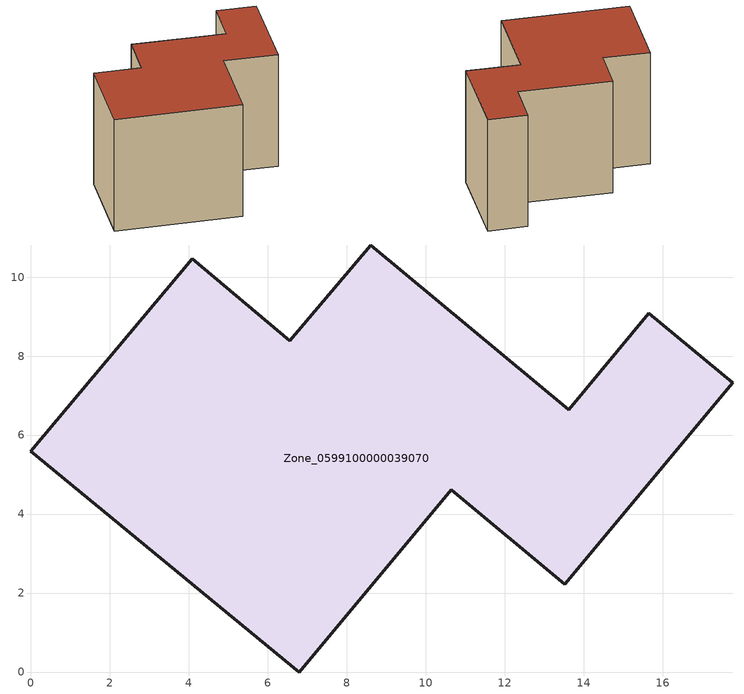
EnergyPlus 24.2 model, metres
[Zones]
Zone_0599100000039070
 floor ground (C_G): 6.8,0 0,5.59 4.08,10.46 6.56,8.39 8.61,10.81 13.62,6.65 15.65,9.08 17.77,7.32 13.52,2.22 10.64,4.62 z0
 wall outside (C_F): 10.64,4.62 13.52,2.22 17.77,7.32 15.65,9.08 13.62,6.65 8.61,10.81 6.56,8.39 4.08,10.46 0,5.59 6.8,0 10.64,4.62 z0:8.59
 roof outside (C_R): 6.8,0 10.64,4.62 13.52,2.22 17.77,7.32 15.65,9.08 13.62,6.65 8.61,10.81 6.56,8.39 4.08,10.46 0,5.59 z8.59
[BUILDING]
Pand.0599100000039070: North Axis=0; Terrain=City; Loads Convergence Tolerance Value=0.04; Temperature Convergence Tolerance Value=0.4; Solar Distribution=FullExterior; Maximum Number of Warmup Days=25; Minimum Number of Warmup Days=1
[Site:Location]
Rotterdam.The.Hague.AP_ZH_NLD Design_Conditions: Latitude=51.96; Longitude=4.45; Time Zone=1; Elevation=-4.5
[SITE:GROUNDTEMPERATURE:BUILDINGSURFACE]
18, 18, 18, 18, 18, 18, 18, 18, 18, 18, 18, 18
[MATERIAL] Thermal Absorptance=0.9; Solar Absorptance=0.7; Visible Absorptance=0.7
Name | Roughness | Thickness | Conductivity | Density | Specific Heat
G.TC.1946-1964 | MediumSmooth | 0.15 | 1 | 540 | 1210
F.TC.1946-1964 | Rough | 0.3 | 0.857143 | 1920 | 840
R.TC.1946-1964 | MediumRough | 0.2 | 0.235294 | 1500 | 1000
[CONSTRUCTION]
C_G: G.TC.1946-1964
C_F: F.TC.1946-1964
C_R: R.TC.1946-1964
[ZONE]
Zone_0599100000039070: Type=1; Multiplier=1; Ceiling Height=Autocalculate; Volume=Autocalculate; Floor Area=autocalculate; Part of Total Floor Area=Yes
[ZONEINFILTRATION:DESIGNFLOWRATE]
Infil_Zone_0599100000039070: Zone or ZoneList or Space or SpaceList=Zone_0599100000039070; Schedule=AlwaysOn; Design Flow Rate Calculation Method=Flow/Area; Flow Rate per Floor Area=0.003; Constant Term Coefficient=1; Temperature Term Coefficient=0; Velocity Term Coefficient=0; Velocity Squared Term Coefficient=0
[HVACTEMPLATE:ZONE:IDEALLOADSAIRSYSTEM]
Zone_0599100000039070: Maximum Heating Supply Air Temperature=50; Minimum Cooling Supply Air Temperature=13; Maximum Heating Supply Air Humidity Ratio=0.0156; Minimum Cooling Supply Air Humidity Ratio=0.0077; Heating Limit=NoLimit; Cooling Limit=NoLimit; Dehumidification Control Type=ConstantSensibleHeatRatio; Cooling Sensible Heat Ratio=0.7; Dehumidification Setpoint=60; Humidification Control Type=None; Humidification Setpoint=30; Outdoor Air Method=None; Outdoor Air Flow Rate per Person=0.00944; Outdoor Air Flow Rate per Zone Floor Area=0; Outdoor Air Flow Rate per Zone=0; Demand Controlled Ventilation Type=None; Outdoor Air Economizer Type=NoEconomizer; Heat Recovery Type=None; Sensible Heat Recovery Effectiveness=0.7; Latent Heat Recovery Effectiveness=0.65
[ZONECONTROL:THERMOSTAT]
ThermostatControl_Zone_0599100000039070: Zone or ZoneList=Zone_0599100000039070; Control Type Schedule=DualSetpointControlType; Control 1=Thermostat_Zone_0599100000039070; Temperature Difference Between Cutout And Setpoint=0
[THERMOSTATSETPOINT:DUALSETPOINT]
Thermostat_Zone_0599100000039070: Heating Setpoint Temperature Schedule=HeatingSetpoint_Zone_0599100000039070; Cooling Setpoint Temperature Schedule=CoolingSetpoint_Zone_0599100000039070
[SCHEDULE:COMPACT]
HeatingSetpoint_Zone_0599100000039070: Through: 12/31, For: AllDays, Until: 24:00, 21
CoolingSetpoint_Zone_0599100000039070: Through: 12/31, For: AllDays, Until: 24:00, 24
DualSetpointControlType: Through: 12/31, For: AllDays, Until: 24:00, 4
AlwaysOn: Through: 12/31, For: AllDays, Until: 24:00, 1
